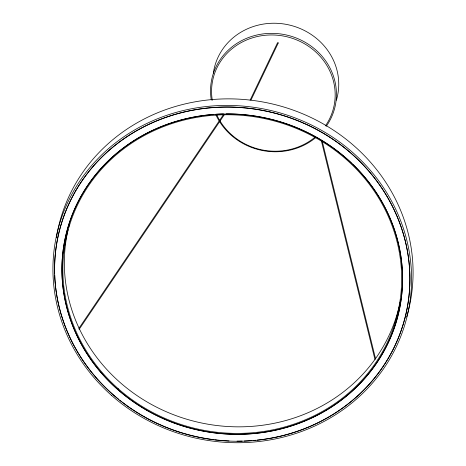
<?xml version="1.0" encoding="UTF-8"?>
<svg xmlns="http://www.w3.org/2000/svg" width="466" height="466" viewBox="0 0 466 466"><rect width="100%" height="100%" fill="white"/><g stroke="black" fill="none" stroke-linecap="round" stroke-linejoin="round"><path stroke-width="0.7" d="M250.125 100.132L277.579 42.686M251.058 99.928L278.196 43.134M78.882 328.402L223.581 114.461M79.086 329.462L224.595 114.321M278.109 42.604L278.266 42.948M322.321 141.582L375.602 358.971M321.458 141.204L374.914 359.298M402.455 272.587A170.859 159.617 12.8 0 1 257.826 433.083A170.859 159.617 12.8 0 1 67.774 311.096A170.859 159.617 12.8 0 1 169.921 123.333M170.573 123.111A170.859 159.617 12.8 0 1 190.472 117.688M191.147 117.549A170.859 159.617 12.8 0 1 213.073 114.438M215.845 114.24A170.859 159.617 12.8 0 1 223.488 113.92M226.272 113.885A170.859 159.617 12.8 0 1 278.627 121.282M279.297 121.48A170.859 159.617 12.8 0 1 351.411 162.949M352.401 163.898A170.859 159.617 12.8 0 1 402.391 271.189M54.668 273.659A178.21 166.484 12.8 0 1 220.692 107.098A178.21 166.484 12.8 0 1 408.962 261.735A178.21 166.484 12.8 0 1 257.308 440.102M255.869 440.248A178.21 166.484 12.8 0 1 252.986 440.51M251.541 440.62A178.21 166.484 12.8 0 1 244.306 441.022M242.128 441.092A178.21 166.484 12.8 0 1 237.048 441.151M229.051 440.958A178.21 166.484 12.8 0 1 218.17 440.16M217.441 440.085A178.21 166.484 12.8 0 1 214.721 439.776M213.358 439.607A178.21 166.484 12.8 0 1 122.156 402.088M121.585 401.651A178.21 166.484 12.8 0 1 119.89 400.317M118.766 399.414A178.21 166.484 12.8 0 1 55.734 287.994M55.652 287.318A178.21 166.484 12.8 0 1 54.714 275.027M399.117 306.651A169.939 158.76 12.8 0 1 197.706 422.132A169.939 158.76 12.8 0 1 68.059 229.732M68.7 227.041A169.939 158.76 12.8 0 1 69.213 225.026M400.16 301.921A169.939 158.76 12.8 0 1 399.88 303.279M399.583 304.63A169.939 158.76 12.8 0 1 399.275 305.981M56.398 237.596A179.893 168.057 12.8 0 1 270.822 103.603A179.893 168.057 12.8 0 1 406.696 316.874M213.352 73.133A63.155 59.001 12.8 0 1 288.431 24.815A63.155 59.001 12.8 0 1 336.37 100.231M211.308 100.068A63.155 59.001 12.8 0 1 286.549 35.026A63.155 59.001 12.8 0 1 326.346 126.181M315.698 137.645A63.155 59.001 12.8 0 1 215.968 115.009M212.292 100.306A62.007 57.924 12.8 0 1 286.153 36.598A62.007 57.924 12.8 0 1 325.402 125.902M314.806 137.359A62.007 57.924 12.8 0 1 216.888 115.137M112.708 394.428A178.21 166.484 12.8 0 0 405.816 314.509A178.21 166.484 12.8 0 0 178.169 113.593A178.21 166.484 12.8 0 0 112.708 394.428M117.636 389.465A170.859 159.617 12.8 0 0 398.657 312.843A170.859 159.617 12.8 0 0 180.4 120.216A170.859 159.617 12.8 0 0 117.636 389.465M111.601 395.453A179.893 168.057 12.8 0 0 407.482 314.783A179.893 168.057 12.8 0 0 177.68 111.974A179.893 168.057 12.8 0 0 111.601 395.453M118.277 388.743A169.939 158.76 12.8 0 0 397.789 312.529A169.939 158.76 12.8 0 0 180.703 120.939A169.939 158.76 12.8 0 0 118.277 388.743"/></g></svg>
